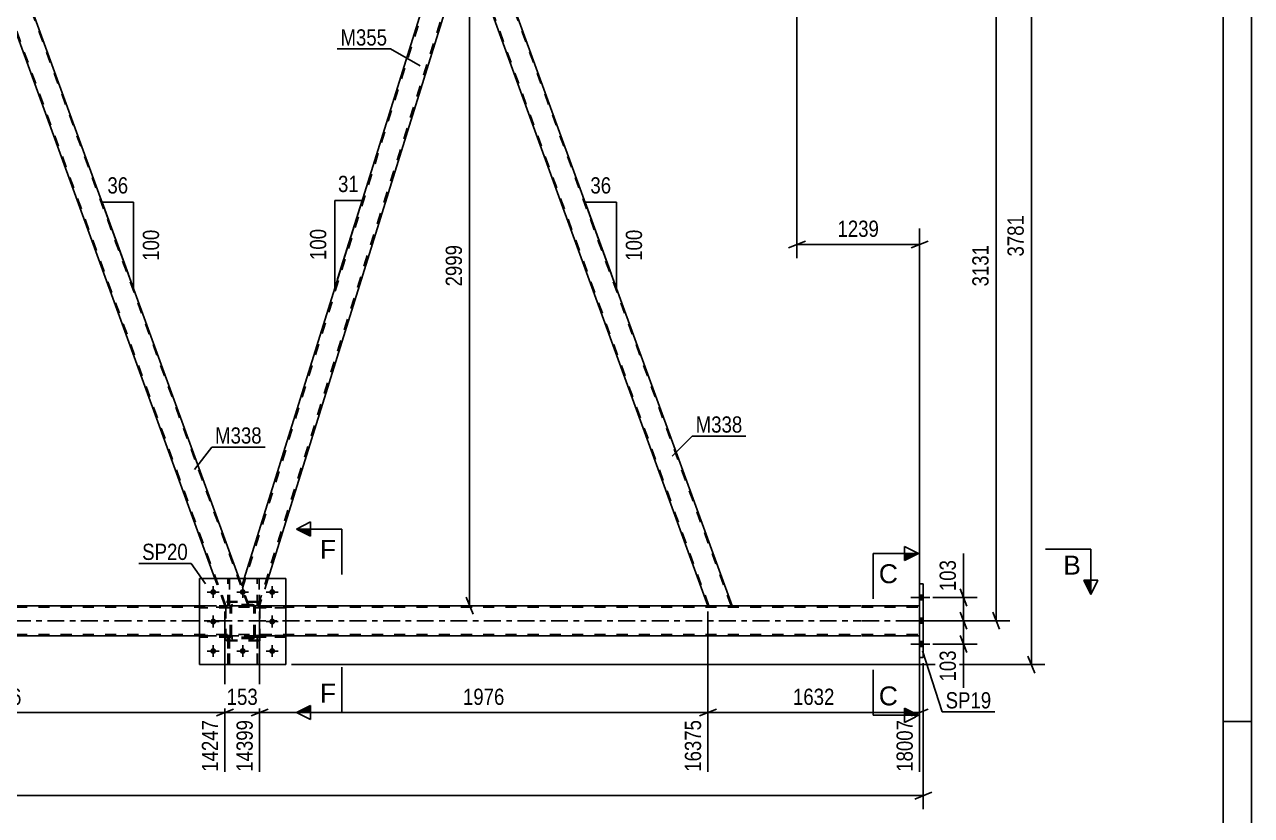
# Model space of a CAD drawing. Header units: millimetres. Extents: x -598 to 243, y -441 to 153.
# Drawn here: x 26.8 to 243, y -159.6 to -20.1 of the extents above; entities that cross this region are included whole.
import ezdxf

# ---------------------------------------------------------------- set-up
doc = ezdxf.new("R2010")
doc.units = ezdxf.units.MM
doc.linetypes.add('DXK_LINE_DOT2', pattern=[3.9198, 1.9599, -1.9599])
doc.linetypes.add('DXK_LINE_DOT3', pattern=[5.9187, 2.979, -0.9799, 0.9799, -0.9799])
doc.styles.add('Arial', font='ARIAL.TTF', dxfattribs={"height": 0.2})
doc.styles.add('Arial Narrow', font='ARIALN.TTF', dxfattribs={"height": 0.2})

# ---------------------------------------------------------------- blocks, each defined once
blk = doc.blocks.new('Unknown-318889849-1133')
at = {"color": 5, "linetype": 'Continuous'}
for p, q in [((243.02, -441.01), (243.02, 152.99)), ((238.02, -436.01), (238.02, 147.99)), ((243.02, -143.01), (238.02, -143.01))]:
    blk.add_line(p, q, dxfattribs=at)
blk = doc.blocks.new('Part-318889849-1487 - 1356')
at = {"color": 2, "linetype": 'Continuous'}
for p, q in [((67.77, -117.76), (67.77, -117.76)), ((68.09, -117.76), (67.77, -117.76)), ((68.09, -117.76), (68.09, -117.76))]:
    blk.add_line(p, q, dxfattribs=at)
at = {"color": 7, "linetype": 'DXK_LINE_DOT2'}
for p, q in [((67.77, -122.61), (67.77, -117.76)), ((68.09, -122.61), (68.09, -117.76)), ((67.77, -122.01), (68.09, -122.01)), ((68.09, -122.61), (67.77, -122.61))]:
    blk.add_line(p, q, dxfattribs=at)
blk = doc.blocks.new('Bolt-318889849-1474 - 1356')
at = {"linetype": 'Continuous'}
for points in [[(60.54, -120.16, -1), (59.5, -120.16, -1)], [(65.74, -120.16, -1), (64.7, -120.16, -1)], [(70.94, -120.16, -1), (69.9, -120.16, -1)], [(60.54, -125.36, -1), (59.5, -125.36, -1)], [(70.94, -125.36, -1), (69.9, -125.36, -1)], [(60.54, -130.56, -1), (59.5, -130.56, -1)], [(65.74, -130.56, -1), (64.7, -130.56, -1)], [(70.94, -130.56, -1), (69.9, -130.56, -1)]]:
    blk.add_hatch(color=1, dxfattribs=at).paths.add_polyline_path(points)
at = {"color": 1, "linetype": 'Continuous'}
for p, q in [((61.06, -120.16), (58.98, -120.16)), ((60.02, -119.12), (60.02, -121.2)), ((66.26, -120.16), (64.18, -120.16)), ((65.22, -119.12), (65.22, -121.2)), ((71.46, -120.16), (69.38, -120.16)), ((70.42, -119.12), (70.42, -121.2)), ((61.06, -125.36), (58.98, -125.36)), ((60.02, -124.32), (60.02, -126.4)), ((71.46, -125.36), (69.38, -125.36)), ((70.42, -124.32), (70.42, -126.4)), ((60.02, -129.52), (60.02, -131.6)), ((65.22, -129.52), (65.22, -131.6)), ((70.42, -129.52), (70.42, -131.6)), ((61.06, -130.56), (58.98, -130.56)), ((66.26, -130.56), (64.18, -130.56)), ((71.46, -130.56), (69.38, -130.56))]:
    blk.add_line(p, q, dxfattribs=at)
blk = doc.blocks.new('Part-318889849-1561 - 1356')
at = {"color": 7, "linetype": 'DXK_LINE_DOT2'}
for p, q in [((72.82, -122.6), (67.42, -122.6)), ((67.42, -122.6), (67.42, -122.92)), ((67.42, -122.92), (72.82, -122.92)), ((68.02, -122.92), (68.02, -122.6)), ((72.82, -122.92), (72.82, -122.6))]:
    blk.add_line(p, q, dxfattribs=at)
blk = doc.blocks.new('Part-318889849-1490 - 1356')
at = {"color": 2, "linetype": 'Continuous'}
for p, q in [((62.57, -117.76), (62.57, -117.76)), ((62.89, -117.76), (62.57, -117.76)), ((62.89, -117.76), (62.89, -117.76))]:
    blk.add_line(p, q, dxfattribs=at)
at = {"color": 7, "linetype": 'DXK_LINE_DOT2'}
for p, q in [((62.57, -122.61), (62.57, -117.76)), ((62.89, -122.61), (62.89, -117.76)), ((62.57, -122.01), (62.89, -122.01)), ((62.89, -122.61), (62.57, -122.61))]:
    blk.add_line(p, q, dxfattribs=at)
blk = doc.blocks.new('Part-318889849-1511 - 1356')
at = {"color": 7, "linetype": 'DXK_LINE_DOT2'}
for p, q in [((67.42, -122.92), (67.42, -122.6)), ((67.42, -122.6), (72.82, -122.6)), ((72.82, -122.92), (67.42, -122.92)), ((68.02, -122.92), (68.02, -122.6)), ((72.82, -122.6), (72.82, -122.92))]:
    blk.add_line(p, q, dxfattribs=at)
blk = doc.blocks.new('Part-318889849-1498 - 1356')
at = {"color": 7, "linetype": 'DXK_LINE_DOT2'}
for p, q in [((62.57, -132.96), (62.57, -128.13)), ((62.57, -128.13), (62.89, -128.13)), ((62.57, -128.73), (62.89, -128.73)), ((62.89, -128.13), (62.89, -132.96)), ((62.89, -132.96), (62.57, -132.96))]:
    blk.add_line(p, q, dxfattribs=at)
blk = doc.blocks.new('Part-318889849-1931 - 1356')
at = {"color": 7, "linetype": 'DXK_LINE_DOT2'}
for p, q in [((65.21, -119.48), (101.63, -2.64)), ((101.88, -2.64), (101.38, -2.64)), ((103.56, -2.64), (101.97, -2.64)), ((103.71, -3.04), (103.56, -2.64)), ((67.93, -122.58), (104.51, -5.24)), ((104.62, -5.56), (104.64, -5.61)), ((104.64, -5.61), (104.62, -5.56)), ((65.07, -119.11), (65.49, -117.76)), ((69.68, -117.76), (68.18, -122.58)), ((66.34, -122.58), (65.07, -119.11)), ((68.18, -122.58), (66.34, -122.58))]:
    blk.add_line(p, q, dxfattribs=at)
at = {"color": 2, "linetype": 'Continuous'}
for p, q in [((101.38, -2.64), (65.49, -117.76)), ((101.97, -2.64), (101.88, -2.64)), ((104.62, -5.56), (103.71, -3.04)), ((69.68, -117.76), (104.64, -5.61))]:
    blk.add_line(p, q, dxfattribs=at)
blk = doc.blocks.new('Part-318889849-1501 - 1356')
at = {"color": 7, "linetype": 'DXK_LINE_DOT2'}
for p, q in [((67.77, -122.61), (67.77, -117.76)), ((67.77, -117.76), (68.09, -117.76)), ((68.09, -117.76), (68.09, -122.61)), ((67.77, -122.01), (68.09, -122.01)), ((68.09, -122.61), (67.77, -122.61))]:
    blk.add_line(p, q, dxfattribs=at)
blk = doc.blocks.new('Part-318889849-1514 - 1356')
at = {"color": 7, "linetype": 'DXK_LINE_DOT2'}
for p, q in [((63.02, -127.8), (57.62, -127.8)), ((57.62, -128.12), (57.62, -127.8)), ((63.02, -128.12), (57.62, -128.12)), ((62.42, -128.12), (62.42, -127.8)), ((63.02, -127.8), (63.02, -128.12))]:
    blk.add_line(p, q, dxfattribs=at)
blk = doc.blocks.new('Part-318889849-1517 - 1356')
at = {"color": 7, "linetype": 'DXK_LINE_DOT2'}
for p, q in [((63.02, -122.6), (57.62, -122.6)), ((57.62, -122.92), (57.62, -122.6)), ((63.02, -122.92), (57.62, -122.92)), ((62.42, -122.92), (62.42, -122.6)), ((63.02, -122.6), (63.02, -122.92))]:
    blk.add_line(p, q, dxfattribs=at)
blk = doc.blocks.new('Part-318889849-1558 - 1356')
at = {"color": 7, "linetype": 'DXK_LINE_DOT2'}
for p, q in [((72.82, -127.8), (67.42, -127.8)), ((67.42, -127.8), (67.42, -128.12)), ((67.42, -128.12), (72.82, -128.12)), ((68.02, -128.12), (68.02, -127.8)), ((72.82, -128.12), (72.82, -127.8))]:
    blk.add_line(p, q, dxfattribs=at)
blk = doc.blocks.new('Part-318889849-1579 - 1356')
at = {"color": 2, "linetype": 'Continuous'}
for p, q in [((185.16, -118.72), (184.52, -118.72)), ((184.52, -118.72), (184.52, -131.72)), ((185.16, -131.72), (185.16, -118.72)), ((185.16, -131.72), (184.52, -131.72))]:
    blk.add_line(p, q, dxfattribs=at)
blk = doc.blocks.new('Part-318889849-1583 - 1356')
at = {"color": 7, "linetype": 'DXK_LINE_DOT2'}
for p, q in [((67.77, -132.96), (67.77, -128.13)), ((67.77, -128.13), (68.09, -128.13)), ((67.77, -128.73), (68.09, -128.73)), ((68.09, -128.13), (68.09, -132.96)), ((68.09, -132.96), (67.77, -132.96))]:
    blk.add_line(p, q, dxfattribs=at)
blk = doc.blocks.new('Bolt-318889849-1674 - 1356')
at = {"color": 1, "linetype": 'Continuous'}
for p, q in [((58.98, -120.16), (59.67, -120.16)), ((60.02, -119.12), (60.02, -119.82)), ((60.02, -121.2), (60.02, -120.51)), ((61.06, -120.16), (60.37, -120.16)), ((64.18, -120.16), (64.87, -120.16)), ((65.22, -119.12), (65.22, -119.82)), ((65.22, -121.2), (65.22, -120.51)), ((66.26, -120.16), (65.57, -120.16)), ((69.38, -120.16), (70.07, -120.16)), ((70.42, -119.12), (70.42, -119.82)), ((70.42, -121.2), (70.42, -120.51)), ((71.46, -120.16), (70.77, -120.16)), ((58.98, -125.36), (59.67, -125.36)), ((60.02, -124.32), (60.02, -125.02)), ((61.06, -125.36), (60.37, -125.36)), ((69.38, -125.36), (70.07, -125.36)), ((70.42, -124.32), (70.42, -125.02)), ((71.46, -125.36), (70.77, -125.36)), ((60.02, -126.4), (60.02, -125.71)), ((70.42, -126.4), (70.42, -125.71)), ((60.02, -129.52), (60.02, -130.22)), ((65.22, -129.52), (65.22, -130.22)), ((70.42, -129.52), (70.42, -130.22)), ((58.98, -130.56), (59.67, -130.56)), ((60.02, -131.6), (60.02, -130.91)), ((61.06, -130.56), (60.37, -130.56)), ((64.18, -130.56), (64.87, -130.56)), ((65.22, -131.6), (65.22, -130.91)), ((66.26, -130.56), (65.57, -130.56)), ((69.38, -130.56), (70.07, -130.56)), ((70.42, -131.6), (70.42, -130.91)), ((71.46, -130.56), (70.77, -130.56))]:
    blk.add_line(p, q, dxfattribs=at)
blk = doc.blocks.new('Part-318889849-1695 - 1356')
at = {"color": 7, "linetype": 'DXK_LINE_DOT2'}
for p, q in [((18.45, -2.64), (18.43, -2.64)), ((18.43, -2.64), (18.77, -2.64)), ((19.49, -5.56), (18.43, -2.64)), ((62.25, -122.58), (18.6, -2.64)), ((22.68, -2.64), (22.34, -2.64)), ((22.34, -2.64), (22.51, -2.64)), ((66.17, -122.58), (22.51, -2.64)), ((62.08, -122.58), (60.33, -117.76)), ((66.34, -122.58), (64.58, -117.76)), ((66.34, -122.58), (62.08, -122.58))]:
    blk.add_line(p, q, dxfattribs=at)
at = {"color": 2, "linetype": 'Continuous'}
for p, q in [((22.34, -2.64), (18.77, -2.64)), ((64.58, -117.76), (22.68, -2.64)), ((60.33, -117.76), (19.49, -5.56))]:
    blk.add_line(p, q, dxfattribs=at)
blk = doc.blocks.new('Part-318889849-1707 - 1356')
at = {"color": 7, "linetype": 'DXK_LINE_DOT2'}
for p, q in [((107.82, -2.64), (103.56, -2.64)), ((104.62, -5.56), (103.56, -2.64)), ((147.38, -122.58), (103.73, -2.64)), ((151.3, -122.58), (107.65, -2.64)), ((107.96, -3.04), (107.82, -2.64)), ((151.47, -122.58), (147.21, -122.58))]:
    blk.add_line(p, q, dxfattribs=at)
at = {"color": 2, "linetype": 'Continuous'}
for p, q in [((151.47, -122.58), (107.96, -3.04)), ((147.21, -122.58), (104.62, -5.56))]:
    blk.add_line(p, q, dxfattribs=at)
blk = doc.blocks.new('Part-318889849-1727 - 1356')
at = {"color": 7, "linetype": 'DXK_LINE_DOT2'}
for p, q in [((68.22, -121.83), (62.22, -121.83)), ((62.22, -128.63), (62.22, -121.83)), ((68.22, -128.63), (68.22, -121.83)), ((68.22, -128.63), (62.22, -128.63))]:
    blk.add_line(p, q, dxfattribs=at)
blk = doc.blocks.new('Bolt-318889849-1810 - 1356')
at = {"linetype": 'Continuous'}
for points in [[(184.52, -120.68), (184.52, -121.56), (185.16, -121.56), (185.16, -120.68)], [(184.52, -120.68), (184.52, -121.56), (185.16, -121.56), (185.16, -120.68)], [(184.52, -120.68), (184.52, -121.56), (185.16, -121.56), (185.16, -120.68)], [(184.52, -124.78), (184.52, -125.66), (185.16, -125.66), (185.16, -124.78)], [(184.52, -124.78), (184.52, -125.66), (185.16, -125.66), (185.16, -124.78)], [(184.52, -128.88), (184.52, -129.76), (185.16, -129.76), (185.16, -128.88)], [(184.52, -128.88), (184.52, -129.76), (185.16, -129.76), (185.16, -128.88)], [(184.52, -128.88), (184.52, -129.76), (185.16, -129.76), (185.16, -128.88)]]:
    blk.add_hatch(color=1, dxfattribs=at).paths.add_polyline_path(points)
at = {"color": 1, "linetype": 'Continuous'}
for p, q in [((185.16, -120.68), (184.52, -120.68)), ((185.16, -120.68), (184.52, -120.68)), ((185.16, -120.68), (184.52, -120.68)), ((186.32, -121.12), (183, -121.12)), ((186.32, -121.12), (183, -121.12)), ((186.32, -121.12), (183, -121.12)), ((185.16, -121.56), (184.52, -121.56)), ((185.16, -121.56), (184.52, -121.56)), ((185.16, -121.56), (184.52, -121.56)), ((186.32, -125.22), (183, -125.22)), ((186.32, -125.22), (183, -125.22)), ((185.16, -124.78), (184.52, -124.78)), ((185.16, -124.78), (184.52, -124.78)), ((185.16, -125.66), (184.52, -125.66)), ((185.16, -125.66), (184.52, -125.66)), ((186.32, -129.32), (183, -129.32)), ((186.32, -129.32), (183, -129.32)), ((186.32, -129.32), (183, -129.32)), ((185.16, -128.88), (184.52, -128.88)), ((185.16, -128.88), (184.52, -128.88)), ((185.16, -128.88), (184.52, -128.88)), ((185.16, -129.76), (184.52, -129.76)), ((185.16, -129.76), (184.52, -129.76)), ((185.16, -129.76), (184.52, -129.76))]:
    blk.add_line(p, q, dxfattribs=at)
blk = doc.blocks.new('Part-318889849-1845 - 1356')
at = {"color": 7, "linetype": 'DXK_LINE_DOT2'}
for p, q in [((63.02, -122.84), (63.06, -122.66)), ((63.06, -122.66), (63.02, -122.84)), ((63.02, -127.88), (63.02, -122.84)), ((63.26, -122.84), (63.28, -122.75)), ((63.26, -127.88), (63.26, -122.84)), ((63.28, -122.75), (63.33, -122.67)), ((63.32, -122.4), (63.5, -122.36)), ((63.5, -122.36), (63.32, -122.4)), ((63.33, -122.67), (63.41, -122.62)), ((63.41, -122.62), (63.5, -122.6)), ((66.94, -122.36), (63.5, -122.36)), ((63.5, -122.6), (66.94, -122.6)), ((66.94, -122.36), (67.12, -122.4)), ((67.12, -122.4), (66.94, -122.36)), ((66.94, -122.6), (67.03, -122.62)), ((67.03, -122.62), (67.11, -122.67)), ((67.11, -122.67), (67.16, -122.75)), ((67.16, -122.75), (67.18, -122.84)), ((67.18, -127.88), (67.18, -122.84)), ((67.38, -122.66), (67.42, -122.84)), ((67.42, -122.84), (67.38, -122.66)), ((67.42, -127.88), (67.42, -122.84)), ((63.06, -128.07), (63.02, -127.88)), ((63.02, -127.88), (63.06, -128.07)), ((63.28, -127.98), (63.26, -127.88)), ((63.33, -128.05), (63.28, -127.98)), ((63.5, -128.36), (63.32, -128.33)), ((63.32, -128.33), (63.5, -128.36)), ((63.41, -128.11), (63.33, -128.05)), ((63.5, -128.12), (63.41, -128.11)), ((66.94, -128.12), (63.5, -128.12)), ((66.94, -128.36), (63.5, -128.36)), ((67.03, -128.11), (66.94, -128.12)), ((67.12, -128.33), (66.94, -128.36)), ((66.94, -128.36), (67.12, -128.33)), ((67.11, -128.05), (67.03, -128.11)), ((67.16, -127.98), (67.11, -128.05)), ((67.18, -127.88), (67.16, -127.98)), ((67.42, -127.88), (67.38, -128.07)), ((67.38, -128.07), (67.42, -127.88))]:
    blk.add_line(p, q, dxfattribs=at)
at = {"color": 7, "linetype": 'DXK_LINE_DOT3'}
blk.add_line((65.22, -125.36), (65.22, -125.36), dxfattribs=at)
at = {"color": 7, "linetype": 'DXK_LINE_DOT2'}
for centre, start, end in [((63.5, -122.84), 112.5, 157.5), ((63.5, -122.84), 112.5, 157.5), ((66.94, -122.84), 22.5, 67.5), ((66.94, -122.84), 22.5, 67.5), ((63.5, -127.88), 202.5, 247.5), ((63.5, -127.88), 202.5, 247.5), ((66.94, -127.88), 292.5, 337.5), ((66.94, -127.88), 292.5, 337.5)]:
    blk.add_arc(centre, 0.48, start, end, dxfattribs=at)
blk = doc.blocks.new('Part-318889849-1849 - 1356')
at = {"color": 7, "linetype": 'DXK_LINE_DOT2'}
for p, q in [((63.02, -122.6), (57.62, -122.6)), ((57.62, -122.6), (57.62, -122.92)), ((63.02, -122.92), (57.62, -122.92)), ((62.42, -122.92), (62.42, -122.6)), ((63.02, -122.92), (63.02, -122.6))]:
    blk.add_line(p, q, dxfattribs=at)
blk = doc.blocks.new('Part-318889849-1852 - 1356')
at = {"color": 7, "linetype": 'DXK_LINE_DOT2'}
for p, q in [((63.02, -127.8), (57.62, -127.8)), ((57.62, -127.8), (57.62, -128.12)), ((63.02, -128.12), (57.62, -128.12)), ((62.42, -128.12), (62.42, -127.8)), ((63.02, -128.12), (63.02, -127.8))]:
    blk.add_line(p, q, dxfattribs=at)
blk = doc.blocks.new('Part-318889849-1858 - 1356')
at = {"color": 7, "linetype": 'DXK_LINE_DOT2'}
for p, q in [((67.42, -128.12), (67.42, -127.8)), ((67.42, -127.8), (72.82, -127.8)), ((72.82, -128.12), (67.42, -128.12)), ((68.02, -128.12), (68.02, -127.8)), ((72.82, -127.8), (72.82, -128.12))]:
    blk.add_line(p, q, dxfattribs=at)
blk = doc.blocks.new('Part-318889849-1893 - 1356')
at = {"color": 2, "linetype": 'Continuous'}
for p, q in [((72.82, -117.76), (57.62, -117.76)), ((57.62, -132.96), (57.62, -117.76)), ((72.82, -132.96), (72.82, -117.76)), ((72.82, -132.96), (57.62, -132.96))]:
    blk.add_line(p, q, dxfattribs=at)
blk = doc.blocks.new('Part-318889849-1894 - 1356')
at = {"color": 7, "linetype": 'DXK_LINE_DOT2'}
for p, q in [((62.89, -128.13), (62.57, -128.13)), ((62.57, -128.13), (62.57, -132.96)), ((62.57, -128.73), (62.89, -128.73)), ((62.89, -132.96), (62.89, -128.13)), ((62.57, -132.96), (62.89, -132.96))]:
    blk.add_line(p, q, dxfattribs=at)
blk = doc.blocks.new('Part-318889849-1911 - 1356')
at = {"color": 7, "linetype": 'DXK_LINE_DOT2'}
for p, q in [((68.09, -128.13), (67.77, -128.13)), ((67.77, -128.13), (67.77, -132.96)), ((67.77, -128.73), (68.09, -128.73)), ((68.09, -132.96), (68.09, -128.13)), ((67.77, -132.96), (68.09, -132.96))]:
    blk.add_line(p, q, dxfattribs=at)
blk = doc.blocks.new('Part-318889849-1932 - 1356')
at = {"color": 7, "linetype": 'DXK_LINE_DOT2'}
for p, q in [((68.22, -121.96), (62.22, -121.96)), ((62.22, -128.76), (62.22, -121.96)), ((68.22, -128.76), (68.22, -121.96)), ((68.22, -128.76), (62.22, -128.76))]:
    blk.add_line(p, q, dxfattribs=at)
blk = doc.blocks.new('Part-318889849-1933 - 1356')
at = {"color": 7, "linetype": 'DXK_LINE_DOT2'}
for p, q in [((63.02, -122.84), (63.06, -122.66)), ((63.06, -122.66), (63.02, -122.84)), ((63.02, -127.88), (63.02, -122.84)), ((63.26, -122.84), (63.28, -122.75)), ((63.26, -127.88), (63.26, -122.84)), ((63.28, -122.75), (63.33, -122.67)), ((63.32, -122.4), (63.5, -122.36)), ((63.5, -122.36), (63.32, -122.4)), ((63.33, -122.67), (63.41, -122.62)), ((63.41, -122.62), (63.5, -122.6)), ((66.94, -122.36), (63.5, -122.36)), ((63.5, -122.6), (66.94, -122.6)), ((66.94, -122.36), (67.12, -122.4)), ((67.12, -122.4), (66.94, -122.36)), ((66.94, -122.6), (67.03, -122.62)), ((67.03, -122.62), (67.11, -122.67)), ((67.11, -122.67), (67.16, -122.75)), ((67.16, -122.75), (67.18, -122.84)), ((67.18, -127.88), (67.18, -122.84)), ((67.38, -122.66), (67.42, -122.84)), ((67.42, -122.84), (67.38, -122.66)), ((67.42, -127.88), (67.42, -122.84)), ((63.06, -128.07), (63.02, -127.88)), ((63.02, -127.88), (63.06, -128.07)), ((63.28, -127.98), (63.26, -127.88)), ((63.33, -128.05), (63.28, -127.98)), ((63.5, -128.36), (63.32, -128.33)), ((63.32, -128.33), (63.5, -128.36)), ((63.41, -128.11), (63.33, -128.05)), ((63.5, -128.12), (63.41, -128.11)), ((66.94, -128.12), (63.5, -128.12)), ((66.94, -128.36), (63.5, -128.36)), ((67.03, -128.11), (66.94, -128.12)), ((67.12, -128.33), (66.94, -128.36)), ((66.94, -128.36), (67.12, -128.33)), ((67.11, -128.05), (67.03, -128.11)), ((67.16, -127.98), (67.11, -128.05)), ((67.18, -127.88), (67.16, -127.98)), ((67.42, -127.88), (67.38, -128.07)), ((67.38, -128.07), (67.42, -127.88))]:
    blk.add_line(p, q, dxfattribs=at)
at = {"color": 7, "linetype": 'DXK_LINE_DOT3'}
blk.add_line((65.22, -125.36), (65.22, -125.36), dxfattribs=at)
at = {"color": 7, "linetype": 'DXK_LINE_DOT2'}
for centre, start, end in [((63.5, -122.84), 112.5, 157.5), ((63.5, -122.84), 112.5, 157.5), ((66.94, -122.84), 22.5, 67.5), ((66.94, -122.84), 22.5, 67.5), ((63.5, -127.88), 202.5, 247.5), ((63.5, -127.88), 202.5, 247.5), ((66.94, -127.88), 292.5, 337.5), ((66.94, -127.88), 292.5, 337.5)]:
    blk.add_arc(centre, 0.48, start, end, dxfattribs=at)
blk = doc.blocks.new('Part-318889849-1934 - 1356')
at = {"color": 7, "linetype": 'DXK_LINE_DOT2'}
for p, q in [((57.62, -117.76), (72.82, -117.76)), ((57.62, -117.76), (57.62, -132.96)), ((72.82, -117.76), (72.82, -132.96)), ((57.62, -132.96), (72.82, -132.96))]:
    blk.add_line(p, q, dxfattribs=at)
blk = doc.blocks.new('Part-318889849-1978 - 1356')
at = {"color": 7, "linetype": 'DXK_LINE_DOT2'}
for p, q in [((-507.81, -122.82), (174.3, -122.82)), ((174.3, -122.58), (57.62, -122.58)), ((57.62, -122.58), (72.82, -122.58)), ((184.52, -122.58), (174.4, -122.58)), ((174.4, -122.82), (184.52, -122.82)), ((184.52, -127.86), (184.52, -122.58)), ((-507.81, -127.62), (174.3, -127.62)), ((174.3, -127.86), (57.62, -127.86)), ((57.62, -127.86), (72.82, -127.86)), ((174.4, -127.62), (184.52, -127.62)), ((184.52, -127.86), (174.4, -127.86))]:
    blk.add_line(p, q, dxfattribs=at)
at = {"color": 2, "linetype": 'Continuous'}
for p, q in [((-97.45, -122.58), (57.62, -122.58)), ((174.3, -122.58), (72.82, -122.58)), ((184.52, -122.58), (174.4, -122.58)), ((-97.45, -127.86), (57.62, -127.86)), ((174.3, -127.86), (72.82, -127.86)), ((184.52, -127.86), (174.4, -127.86))]:
    blk.add_line(p, q, dxfattribs=at)
at = {"color": 7, "linetype": 'DXK_LINE_DOT3'}
for p, q in [((-507.81, -125.22), (174.3, -125.22)), ((174.4, -125.22), (184.52, -125.22))]:
    blk.add_line(p, q, dxfattribs=at)
blk = doc.blocks.new('Part-318889849-1986 - 1356')
at = {"color": 7, "linetype": 'DXK_LINE_DOT2'}
for p, q in [((62.57, -122.61), (62.57, -117.76)), ((62.57, -117.76), (62.89, -117.76)), ((62.89, -117.76), (62.89, -122.61)), ((62.57, -122.01), (62.89, -122.01)), ((62.89, -122.61), (62.57, -122.61))]:
    blk.add_line(p, q, dxfattribs=at)
blk = doc.blocks.new('StraightDimension-318889849-2656 - 1356')
at = {"color": 7, "linetype": 'Continuous'}
for p, q in [((198.63, -1.5), (197.43, 1.5)), ((163.9, 0), (200.43, 0)), ((198.03, -125.22), (198.03, 0)), ((185.52, -125.22), (200.43, -125.22)), ((197.43, -123.72), (198.63, -126.72))]:
    blk.add_line(p, q, dxfattribs=at)
at = {"color": 0}
blk.add_wipeout([(197.28, -58.35), (193.08, -58.35), (193.08, -66.87), (197.28, -66.87)], dxfattribs=at)
at = {"color": 3, "style": 'Arial Narrow'}
blk.add_text('3131', height=2.863, rotation=90.0002, dxfattribs=at).set_placement((196.68, -66.27))
blk = doc.blocks.new('StraightDimension-318889849-63562 - 1356')
at = {"color": 7, "linetype": 'Continuous'}
for p, q in [((105.81, -4.14), (104.61, -1.14)), ((122.26, -2.64), (102.36, -2.64)), ((105.21, -122.58), (105.21, -2.64)), ((104.61, -121.08), (105.81, -124.08)), ((125.23, -122.58), (102.36, -122.58))]:
    blk.add_line(p, q, dxfattribs=at)
at = {"color": 0}
blk.add_wipeout([(104.46, -58.35), (100.26, -58.35), (100.26, -66.87), (104.46, -66.87)], dxfattribs=at)
at = {"color": 3, "style": 'Arial Narrow'}
blk.add_text('2999', height=2.863, rotation=90.0002, dxfattribs=at).set_placement((103.86, -66.27))
blk = doc.blocks.new('AngleDimension-318889849-3127 - 1356')
at = {"color": 7, "linetype": 'Continuous'}
for p, q in [((45.07, -64.16), (40.43, -51.39)), ((45.97, -51.39), (40.43, -51.39)), ((45.97, -66.61), (40.43, -51.39)), ((45.97, -66.61), (45.97, -51.39))]:
    blk.add_line(p, q, dxfattribs=at)
at = {"color": 0}
for points in [[(45.62, -50.49), (45.62, -46.29), (40.77, -46.29), (40.77, -50.49)], [(51.07, -55.66), (46.87, -55.66), (46.87, -62.35), (51.07, -62.35)]]:
    blk.add_wipeout(points, dxfattribs=at)
at = {"color": 3, "style": 'Arial Narrow'}
blk.add_text('36', height=2.863, dxfattribs=at).set_placement((41.37, -49.89))
blk.add_text('100', height=2.863, rotation=90.0002, dxfattribs=at).set_placement((50.47, -61.75))
blk = doc.blocks.new('AngleDimension-318889849-3113 - 1356')
at = {"color": 7, "linetype": 'Continuous'}
for p, q in [((81.44, -51.13), (86.26, -51.13)), ((81.44, -66.6), (86.26, -51.13)), ((81.44, -66.6), (81.44, -51.13)), ((81.95, -64.96), (86.26, -51.13))]:
    blk.add_line(p, q, dxfattribs=at)
at = {"color": 0}
for points in [[(86.28, -50.23), (86.28, -46.03), (81.42, -46.03), (81.42, -50.23)], [(80.54, -55.52), (76.34, -55.52), (76.34, -62.21), (80.54, -62.21)]]:
    blk.add_wipeout(points, dxfattribs=at)
at = {"color": 3, "style": 'Arial Narrow'}
blk.add_text('31', height=2.863, dxfattribs=at).set_placement((82.02, -49.63))
blk.add_text('100', height=2.863, rotation=90.0002, dxfattribs=at).set_placement((79.94, -61.61))
blk = doc.blocks.new('StraightDimension-318889849-2962 - 1356')
at = {"color": 7, "linetype": 'Continuous'}
for p, q in [((185.16, -132.72), (185.16, -158.46)), ((183.66, -156.66), (186.66, -155.46)), ((-554.03, -156.06), (185.16, -156.06))]:
    blk.add_line(p, q, dxfattribs=at)
blk = doc.blocks.new('StraightDimension-318889849-63656 - 1356')
at = {"color": 7, "linetype": 'Continuous'}
for p, q in [((-16.95, -123.58), (-16.95, -151.85)), ((62.08, -123.58), (62.08, -151.85)), ((-15.45, -140.81), (-18.45, -142.01)), ((-16.95, -141.41), (62.08, -141.41)), ((60.58, -142.01), (63.58, -140.81))]:
    blk.add_line(p, q, dxfattribs=at)
at = {"color": 0}
blk.add_wipeout([(26.82, -140.66), (26.82, -136.46), (18.31, -136.46), (18.31, -140.66)], dxfattribs=at)
at = {"color": 0, "linetype": 'Continuous'}
blk.add_wipeout([(61.48, -142.11), (57.28, -142.11), (57.28, -152.45), (61.48, -152.45)], dxfattribs=at)
at = {"color": 3, "style": 'Arial Narrow'}
blk.add_text('1976', height=2.863, dxfattribs=at).set_placement((18.91, -140.06))
at = {"color": 3, "linetype": 'Continuous', "style": 'Arial Narrow'}
blk.add_text('14247', height=2.863, rotation=90.0002, dxfattribs=at).set_placement((60.88, -151.85))
blk = doc.blocks.new('StraightDimension-318889849-63591 - 1356')
at = {"color": 7, "linetype": 'Continuous'}
for p, q in [((204.83, 16.78), (203.63, 19.78)), ((160.45, 18.28), (206.63, 18.28)), ((204.23, -132.96), (204.23, 18.28)), ((203.63, -131.46), (204.83, -134.46)), ((73.82, -132.96), (206.63, -132.96))]:
    blk.add_line(p, q, dxfattribs=at)
at = {"color": 0}
blk.add_wipeout([(203.48, -53.08), (199.28, -53.08), (199.28, -61.6), (203.48, -61.6)], dxfattribs=at)
at = {"color": 3, "style": 'Arial Narrow'}
blk.add_text('3781', height=2.863, rotation=90.0002, dxfattribs=at).set_placement((202.88, -61))
blk = doc.blocks.new('StraightDimension-318889849-2688 - 1356')
at = {"color": 7, "linetype": 'Continuous'}
for p, q in [((162.9, -3.64), (162.9, -61.28)), ((184.52, -121.58), (184.52, -56.03)), ((164.4, -58.28), (161.4, -59.48)), ((183.02, -59.48), (186.02, -58.28)), ((162.9, -58.88), (184.52, -58.88))]:
    blk.add_line(p, q, dxfattribs=at)
at = {"color": 0}
blk.add_wipeout([(177.97, -58.13), (177.97, -53.93), (169.45, -53.93), (169.45, -58.13)], dxfattribs=at)
at = {"color": 3, "style": 'Arial Narrow'}
blk.add_text('1239', height=2.863, dxfattribs=at).set_placement((170.05, -57.53))
blk = doc.blocks.new('AngleDimension-318889849-3155 - 1356')
at = {"color": 7, "linetype": 'Continuous'}
for p, q in [((130.21, -64.16), (125.56, -51.39)), ((131.1, -51.39), (125.56, -51.39)), ((131.1, -66.62), (125.56, -51.39)), ((131.1, -66.62), (131.1, -51.39))]:
    blk.add_line(p, q, dxfattribs=at)
at = {"color": 0}
for points in [[(130.76, -50.49), (130.76, -46.29), (125.9, -46.29), (125.9, -50.49)], [(136.2, -55.66), (132, -55.66), (132, -62.35), (136.2, -62.35)]]:
    blk.add_wipeout(points, dxfattribs=at)
at = {"color": 3, "style": 'Arial Narrow'}
blk.add_text('36', height=2.863, dxfattribs=at).set_placement((126.5, -49.89))
blk.add_text('100', height=2.863, rotation=90.0002, dxfattribs=at).set_placement((135.6, -61.75))
blk = doc.blocks.new('StraightDimension-318889849-63605 - 1356')
at = {"color": 7, "linetype": 'Continuous'}
for p, q in [((191.67, -119.62), (192.87, -122.62)), ((186.85, -121.12), (194.67, -121.12)), ((192.27, -125.22), (192.27, -121.12)), ((186.85, -125.22), (194.67, -125.22)), ((192.87, -126.72), (191.67, -123.72))]:
    blk.add_line(p, q, dxfattribs=at)
at = {"color": 0}
blk.add_wipeout([(191.52, -113.91), (187.32, -113.91), (187.32, -120.6), (191.52, -120.6)], dxfattribs=at)
at = {"color": 7, "linetype": 'Continuous'}
blk.add_line((192.27, -121.12), (192.27, -113.39), dxfattribs=at)
blk.add_line((192.27, -121.12), (192.27, -113.39), dxfattribs=at)
at = {"color": 3, "style": 'Arial Narrow'}
blk.add_text('103', height=2.863, rotation=90.0002, dxfattribs=at).set_placement((190.92, -120))
blk = doc.blocks.new('StraightDimension-318889849-63606 - 1356')
at = {"color": 7, "linetype": 'Continuous'}
for p, q in [((186.85, -125.22), (194.67, -125.22)), ((191.67, -123.72), (192.87, -126.72)), ((192.27, -129.32), (192.27, -125.22)), ((186.85, -129.32), (194.67, -129.32)), ((192.87, -130.82), (191.67, -127.82))]:
    blk.add_line(p, q, dxfattribs=at)
at = {"color": 0}
blk.add_wipeout([(191.52, -129.85), (187.32, -129.85), (187.32, -136.53), (191.52, -136.53)], dxfattribs=at)
at = {"color": 7, "linetype": 'Continuous'}
blk.add_line((192.27, -129.32), (192.27, -137.05), dxfattribs=at)
blk.add_line((192.27, -129.32), (192.27, -137.05), dxfattribs=at)
at = {"color": 3, "style": 'Arial Narrow'}
blk.add_text('103', height=2.863, rotation=90.0002, dxfattribs=at).set_placement((190.92, -135.93))
blk = doc.blocks.new('StraightDimension-318889849-63653 - 1356')
at = {"color": 7, "linetype": 'Continuous'}
for p, q in [((147.21, -123.58), (147.21, -151.85)), ((184.52, -128.86), (184.52, -151.85)), ((148.71, -140.81), (145.71, -142.01)), ((147.21, -141.41), (184.52, -141.41)), ((183.02, -142.01), (186.02, -140.81))]:
    blk.add_line(p, q, dxfattribs=at)
at = {"color": 0}
blk.add_wipeout([(170.12, -140.66), (170.12, -136.46), (161.61, -136.46), (161.61, -140.66)], dxfattribs=at)
at = {"color": 0, "linetype": 'Continuous'}
blk.add_wipeout([(183.92, -142.11), (179.72, -142.11), (179.72, -152.45), (183.92, -152.45)], dxfattribs=at)
at = {"color": 3, "style": 'Arial Narrow'}
blk.add_text('1632', height=2.863, dxfattribs=at).set_placement((162.21, -140.06))
at = {"color": 3, "linetype": 'Continuous', "style": 'Arial Narrow'}
blk.add_text('18007', height=2.863, rotation=90.0002, dxfattribs=at).set_placement((183.32, -151.85))
blk = doc.blocks.new('StraightDimension-318889849-63654 - 1356')
at = {"color": 7, "linetype": 'Continuous'}
for p, q in [((68.18, -123.58), (68.18, -151.85)), ((147.21, -123.58), (147.21, -151.85)), ((69.68, -140.81), (66.68, -142.01)), ((68.18, -141.41), (147.21, -141.41)), ((145.71, -142.01), (148.71, -140.81))]:
    blk.add_line(p, q, dxfattribs=at)
at = {"color": 0}
blk.add_wipeout([(111.95, -140.66), (111.95, -136.46), (103.44, -136.46), (103.44, -140.66)], dxfattribs=at)
at = {"color": 0, "linetype": 'Continuous'}
blk.add_wipeout([(146.61, -142.11), (142.41, -142.11), (142.41, -152.45), (146.61, -152.45)], dxfattribs=at)
at = {"color": 3, "style": 'Arial Narrow'}
blk.add_text('1976', height=2.863, dxfattribs=at).set_placement((104.04, -140.06))
at = {"color": 3, "linetype": 'Continuous', "style": 'Arial Narrow'}
blk.add_text('16375', height=2.863, rotation=90.0002, dxfattribs=at).set_placement((146.01, -151.85))
blk = doc.blocks.new('StraightDimension-318889849-63655 - 1356')
at = {"color": 7, "linetype": 'Continuous'}
for p, q in [((62.08, -123.58), (62.08, -151.85)), ((68.18, -123.58), (68.18, -151.85)), ((60.58, -142.01), (63.58, -140.81)), ((62.08, -141.41), (68.18, -141.41)), ((69.68, -140.81), (66.68, -142.01))]:
    blk.add_line(p, q, dxfattribs=at)
at = {"color": 0}
blk.add_wipeout([(68.47, -140.66), (68.47, -136.46), (61.79, -136.46), (61.79, -140.66)], dxfattribs=at)
at = {"color": 0, "linetype": 'Continuous'}
blk.add_wipeout([(67.58, -142.11), (63.38, -142.11), (63.38, -152.45), (67.58, -152.45)], dxfattribs=at)
at = {"color": 3, "style": 'Arial Narrow'}
blk.add_text('153', height=2.863, dxfattribs=at).set_placement((62.39, -140.06))
at = {"color": 3, "linetype": 'Continuous', "style": 'Arial Narrow'}
blk.add_text('14399', height=2.863, rotation=90.0002, dxfattribs=at).set_placement((66.98, -151.85))
blk = doc.blocks.new('Mark-318889849-1575 - 1356')
at = {"color": 0}
blk.add_wipeout([(197.16, -140.68), (197.16, -137.68), (189.12, -137.68), (189.12, -140.68)], dxfattribs=at)
blk.add_wipeout([(197.16, -140.68), (197.16, -137.68), (189.12, -137.68), (189.12, -140.68)], dxfattribs=at)
at = {"color": 30, "linetype": 'Continuous'}
for p, q in [((185.04, -130.55), (188.52, -141.28)), ((188.52, -141.28), (197.76, -141.28))]:
    blk.add_line(p, q, dxfattribs=at)
at = {"color": 3, "style": 'Arial Narrow'}
blk.add_text('SP19', height=2.863, dxfattribs=at).set_placement((189.12, -140.68))
blk = doc.blocks.new('Mark-318889849-1927 - 1356')
at = {"color": 0}
blk.add_wipeout([(90.67, -23.8), (90.67, -20.8), (82.45, -20.8), (82.45, -23.8)], dxfattribs=at)
blk.add_wipeout([(90.67, -23.8), (90.67, -20.8), (82.45, -20.8), (82.45, -23.8)], dxfattribs=at)
at = {"color": 30, "linetype": 'Continuous'}
for p in [(81.85, -24.4), (96.47, -27.4)]:
    blk.add_line(p, (91.27, -24.4), dxfattribs=at)
at = {"color": 3, "style": 'Arial Narrow'}
blk.add_text('M355', height=2.863, dxfattribs=at).set_placement((82.45, -23.8))
blk = doc.blocks.new('Mark-318889849-1691 - 1356')
at = {"color": 0}
blk.add_wipeout([(68.58, -93.99), (68.58, -90.99), (60.35, -90.99), (60.35, -93.99)], dxfattribs=at)
blk.add_wipeout([(68.58, -93.99), (68.58, -90.99), (60.35, -90.99), (60.35, -93.99)], dxfattribs=at)
at = {"color": 30, "linetype": 'Continuous'}
for p, q in [((56.74, -98.58), (59.75, -94.59)), ((59.75, -94.59), (69.18, -94.59))]:
    blk.add_line(p, q, dxfattribs=at)
at = {"color": 3, "style": 'Arial Narrow'}
blk.add_text('M338', height=2.863, dxfattribs=at).set_placement((60.35, -93.99))
blk = doc.blocks.new('Mark-318889849-1703 - 1356')
at = {"color": 0}
blk.add_wipeout([(153.28, -92.05), (153.28, -89.05), (145.06, -89.05), (145.06, -92.05)], dxfattribs=at)
blk.add_wipeout([(153.28, -92.05), (153.28, -89.05), (145.06, -89.05), (145.06, -92.05)], dxfattribs=at)
at = {"color": 30, "linetype": 'Continuous'}
for p, q in [((140.92, -96.18), (144.46, -92.65)), ((144.46, -92.65), (153.88, -92.65))]:
    blk.add_line(p, q, dxfattribs=at)
at = {"color": 3, "style": 'Arial Narrow'}
blk.add_text('M338', height=2.863, dxfattribs=at).set_placement((145.06, -92.05))
blk = doc.blocks.new('Mark-318889849-1889 - 1356')
at = {"color": 0}
blk.add_wipeout([(55.54, -114.5), (55.54, -111.5), (47.5, -111.5), (47.5, -114.5)], dxfattribs=at)
blk.add_wipeout([(55.54, -114.5), (55.54, -111.5), (47.5, -111.5), (47.5, -114.5)], dxfattribs=at)
at = {"color": 30, "linetype": 'Continuous'}
for p in [(46.9, -115.1), (58.67, -118.69)]:
    blk.add_line(p, (56.14, -115.1), dxfattribs=at)
at = {"color": 3, "style": 'Arial Narrow'}
blk.add_text('SP20', height=2.863, dxfattribs=at).set_placement((47.5, -114.5))
blk = doc.blocks.new('SectionMark-318889849-3287 - 1356')
at = {"linetype": 'Continuous'}
for points in [[(77.18, -109.05), (77.18, -110.3), (74.68, -109.05)], [(77.18, -140.16), (77.18, -141.41), (74.68, -141.41)]]:
    blk.add_hatch(color=6, dxfattribs=at).paths.add_polyline_path(points)
at = {"color": 6, "linetype": 'Continuous'}
for p, q in [((74.68, -109.05), (77.18, -107.8)), ((77.18, -110.3), (77.18, -107.8)), ((82.68, -109.05), (74.68, -109.05)), ((74.68, -109.05), (77.18, -110.3)), ((74.68, -141.41), (77.18, -140.16)), ((77.18, -140.16), (77.18, -142.66)), ((82.68, -141.41), (74.68, -141.41)), ((77.18, -142.66), (74.68, -141.41))]:
    blk.add_line(p, q, dxfattribs=at)
at = {"color": 0, "linetype": 'Continuous'}
for points in [[(81.68, -114.3), (81.68, -110.8), (78.83, -110.8), (78.83, -114.3)], [(81.68, -139.66), (81.68, -136.16), (78.83, -136.16), (78.83, -139.66)]]:
    blk.add_wipeout(points, dxfattribs=at)
at = {"color": 6, "linetype": 'Continuous'}
for p, q in [((82.68, -109.05), (82.68, -117.05)), ((82.68, -141.41), (82.68, -133.41))]:
    blk.add_line(p, q, dxfattribs=at)
at = {"color": 3, "linetype": 'Continuous', "style": 'Arial'}
for p in [(78.83, -114.3), (78.83, -139.66)]:
    blk.add_text('F', height=3.34, dxfattribs=at).set_placement(p)
blk = doc.blocks.new('SectionMark-318889849-3293 - 1356')
at = {"linetype": 'Continuous'}
for points in [[(181.84, -114.6), (181.84, -113.35), (184.34, -113.35)], [(181.84, -141.89), (181.84, -140.64), (184.34, -141.89)]]:
    blk.add_hatch(color=6, dxfattribs=at).paths.add_polyline_path(points)
at = {"color": 6, "linetype": 'Continuous'}
for p, q in [((181.84, -114.6), (181.84, -112.1)), ((181.84, -112.1), (184.34, -113.35)), ((176.34, -113.35), (184.34, -113.35)), ((184.34, -113.35), (181.84, -114.6)), ((176.34, -141.89), (184.34, -141.89)), ((184.34, -141.89), (181.84, -140.64)), ((181.84, -140.64), (181.84, -143.14)), ((184.34, -141.89), (181.84, -143.14))]:
    blk.add_line(p, q, dxfattribs=at)
at = {"color": 0, "linetype": 'Continuous'}
for points in [[(180.71, -118.6), (180.71, -115.1), (177.34, -115.1), (177.34, -118.6)], [(180.71, -140.14), (180.71, -136.64), (177.34, -136.64), (177.34, -140.14)]]:
    blk.add_wipeout(points, dxfattribs=at)
at = {"color": 6, "linetype": 'Continuous'}
for p, q in [((176.34, -113.35), (176.34, -121.35)), ((176.34, -141.89), (176.34, -133.89))]:
    blk.add_line(p, q, dxfattribs=at)
at = {"color": 3, "linetype": 'Continuous', "style": 'Arial'}
for p in [(177.34, -118.6), (177.34, -140.14)]:
    blk.add_text('C', height=3.34, dxfattribs=at).set_placement(p)
blk = doc.blocks.new('SectionMark-318889849-3303 - 1356')
at = {"color": 6, "linetype": 'Continuous'}
for p in [(214.7, -112.58), (215.95, -118.08)]:
    blk.add_line(p, (214.7, -120.58), dxfattribs=at)
at = {"color": 0, "linetype": 'Continuous'}
blk.add_wipeout([(212.95, -117.08), (212.95, -113.58), (209.84, -113.58), (209.84, -117.08)], dxfattribs=at)
at = {"linetype": 'Continuous'}
blk.add_hatch(color=6, dxfattribs=at).paths.add_polyline_path([(213.45, -118.08), (214.7, -118.08), (214.7, -120.58)])
at = {"color": 6, "linetype": 'Continuous'}
for p, q in [((214.7, -112.58), (206.7, -112.58)), ((213.45, -118.08), (215.95, -118.08)), ((214.7, -120.58), (213.45, -118.08))]:
    blk.add_line(p, q, dxfattribs=at)
at = {"color": 3, "linetype": 'Continuous', "style": 'Arial'}
blk.add_text('B', height=3.34, dxfattribs=at).set_placement((209.84, -117.08))

msp = doc.modelspace()

# ---------------------------------------------------------------- block references
for name in ['Unknown-318889849-1133', 'Part-318889849-1695 - 1356', 'Part-318889849-1931 - 1356', 'Part-318889849-1707 - 1356', 'Part-318889849-1893 - 1356', 'Part-318889849-1934 - 1356', 'Part-318889849-1490 - 1356', 'Part-318889849-1986 - 1356', 'Part-318889849-1487 - 1356', 'Part-318889849-1501 - 1356', 'Part-318889849-1579 - 1356', 'Bolt-318889849-1474 - 1356', 'Bolt-318889849-1674 - 1356', 'Bolt-318889849-1810 - 1356', 'Part-318889849-1978 - 1356', 'Part-318889849-1517 - 1356', 'Part-318889849-1849 - 1356', 'Part-318889849-1727 - 1356', 'Part-318889849-1932 - 1356', 'Part-318889849-1845 - 1356', 'Part-318889849-1933 - 1356', 'Part-318889849-1561 - 1356', 'Part-318889849-1511 - 1356', 'Part-318889849-1514 - 1356', 'Part-318889849-1852 - 1356', 'Part-318889849-1498 - 1356', 'Part-318889849-1894 - 1356', 'Part-318889849-1558 - 1356', 'Part-318889849-1858 - 1356', 'Part-318889849-1583 - 1356', 'Part-318889849-1911 - 1356']:
    msp.add_blockref(name, (0, 0))

# ---------------------------------------------------------------- next in the draw order: block references
for name in ['StraightDimension-318889849-2656 - 1356', 'StraightDimension-318889849-63562 - 1356', 'AngleDimension-318889849-3127 - 1356', 'AngleDimension-318889849-3113 - 1356']:
    msp.add_blockref(name, (0, 0))

# ---------------------------------------------------------------- next in the draw order: block references
msp.add_blockref('StraightDimension-318889849-2962 - 1356', (0, 0))

# ---------------------------------------------------------------- next in the draw order: block references
for name in ['StraightDimension-318889849-63591 - 1356', 'Mark-318889849-1691 - 1356', 'Mark-318889849-1889 - 1356', 'StraightDimension-318889849-63656 - 1356']:
    msp.add_blockref(name, (0, 0))

# ---------------------------------------------------------------- next in the draw order: block references
for name in ['StraightDimension-318889849-2688 - 1356', 'Mark-318889849-1927 - 1356', 'AngleDimension-318889849-3155 - 1356', 'Mark-318889849-1703 - 1356']:
    msp.add_blockref(name, (0, 0))

# ---------------------------------------------------------------- next in the draw order: block references
msp.add_blockref('StraightDimension-318889849-63605 - 1356', (0, 0))

# ---------------------------------------------------------------- next in the draw order: block references
msp.add_blockref('StraightDimension-318889849-63606 - 1356', (0, 0))

# ---------------------------------------------------------------- next in the draw order: block references
msp.add_blockref('StraightDimension-318889849-63653 - 1356', (0, 0))

# ---------------------------------------------------------------- next in the draw order: block references
for name in ['StraightDimension-318889849-63654 - 1356', 'Mark-318889849-1575 - 1356']:
    msp.add_blockref(name, (0, 0))

# ---------------------------------------------------------------- next in the draw order: block references
for name in ['SectionMark-318889849-3287 - 1356', 'SectionMark-318889849-3293 - 1356', 'StraightDimension-318889849-63655 - 1356']:
    msp.add_blockref(name, (0, 0))

# ---------------------------------------------------------------- next in the draw order: block references
msp.add_blockref('SectionMark-318889849-3303 - 1356', (0, 0))

doc.saveas('drawing.dxf')
